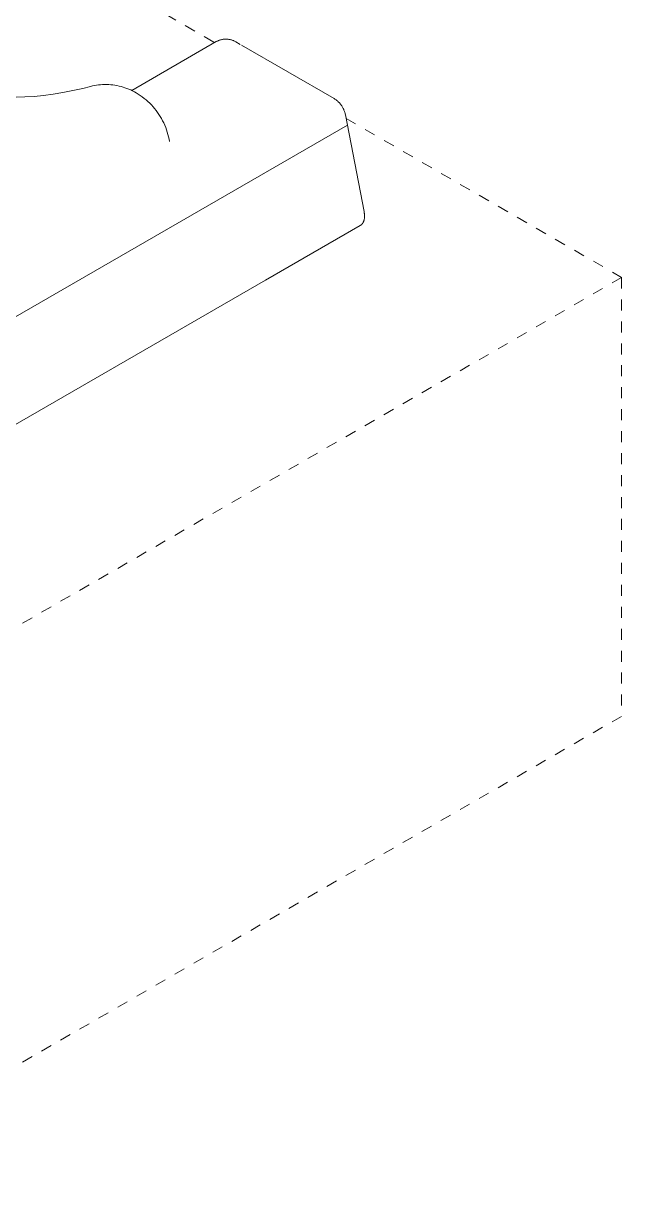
# Model space of a CAD drawing. Header units: inches. Extents: x -7 to 144, y -3 to 95.
# Drawn here: x 138.08 to 143.53, y 48.58 to 59.21 of the extents above; entities that cross this region are included whole.
import ezdxf

# ---------------------------------------------------------------- set-up
doc = ezdxf.new("R2010")
doc.units = ezdxf.units.IN
doc.linetypes.add('HIDDEN', pattern=[1.905, 1.27, -0.635])
doc.layers.add('ZANO_R', color=7, linetype='Continuous', lineweight=0)
doc.layers.add('ZANO_R_przerywana', color=250, linetype='HIDDEN', lineweight=0)

msp = doc.modelspace()

# ---------------------------------------------------------------- linework, layer by layer
at = {"layer": 'ZANO_R'}
for p, q in [((139.07099, 58.59436), (139.84116, 59.03901)), ((139.84116, 59.03901), (139.84642, 59.04188)), ((139.84642, 59.04188), (139.85177, 59.04456)), ((139.85177, 59.04456), (139.85721, 59.04706)), ((139.85721, 59.04706), (139.86273, 59.04938)), ((139.86273, 59.04938), (139.86833, 59.0515)), ((139.86833, 59.0515), (139.874, 59.05344)), ((139.874, 59.05344), (139.87973, 59.05518)), ((139.87973, 59.05518), (139.88551, 59.05672)), ((139.88551, 59.05672), (139.89135, 59.05807)), ((139.89135, 59.05807), (139.89723, 59.05922)), ((139.89723, 59.05922), (139.90314, 59.06017)), ((139.90314, 59.06017), (139.90908, 59.06091)), ((139.90908, 59.06091), (139.91504, 59.06146)), ((139.91504, 59.06146), (139.92102, 59.0618)), ((139.92102, 59.0618), (139.92701, 59.06194)), ((139.92701, 59.06194), (139.933, 59.06187)), ((139.933, 59.06187), (139.93898, 59.0616)), ((139.93898, 59.0616), (139.94495, 59.06113)), ((139.94495, 59.06113), (139.9509, 59.06045)), ((139.9509, 59.06045), (139.95682, 59.05958)), ((139.95682, 59.05958), (139.96271, 59.0585)), ((139.96271, 59.0585), (139.96856, 59.05722)), ((139.96856, 59.05722), (139.97437, 59.05575)), ((139.97437, 59.05575), (139.98012, 59.05407)), ((139.98012, 59.05407), (139.98581, 59.05221)), ((139.98581, 59.05221), (139.99143, 59.05015)), ((139.99143, 59.05015), (139.99698, 59.0479)), ((139.99698, 59.0479), (140.00245, 59.04546)), ((140.00245, 59.04546), (140.00784, 59.04284)), ((140.00784, 59.04284), (140.01313, 59.04004)), ((140.01313, 59.04004), (140.01832, 59.03706)), ((140.01832, 59.03706), (140.05886, 59.01366)), ((140.07161, 59.0063), (140.9145, 58.51966)), ((138.26806, 58.54918), (138.35511, 58.56073)), ((138.35511, 58.56073), (138.44359, 58.57524)), ((138.44359, 58.57524), (138.53373, 58.59278)), ((138.53373, 58.59278), (138.62517, 58.61334)), ((138.62517, 58.61334), (138.69479, 58.63082)), ((138.69479, 58.63082), (138.71308, 58.63521)), ((138.71308, 58.63521), (138.73151, 58.63898)), ((138.73151, 58.63898), (138.75006, 58.64211)), ((138.75006, 58.64211), (138.7687, 58.64462)), ((138.7687, 58.64462), (138.78742, 58.64649)), ((138.78742, 58.64649), (138.80618, 58.64772)), ((138.80618, 58.64772), (138.82498, 58.64831)), ((138.82498, 58.64831), (138.84379, 58.64826)), ((138.84379, 58.64826), (138.86259, 58.64758)), ((138.86259, 58.64758), (138.88135, 58.64625)), ((138.88135, 58.64625), (138.90006, 58.64429)), ((138.90006, 58.64429), (138.91869, 58.64169)), ((138.91869, 58.64169), (138.93722, 58.63847)), ((138.93722, 58.63847), (138.95563, 58.63461)), ((138.95563, 58.63461), (138.9739, 58.63013)), ((138.9739, 58.63013), (138.992, 58.62503)), ((138.992, 58.62503), (139.00992, 58.61932)), ((139.00992, 58.61932), (139.02764, 58.613)), ((139.02764, 58.613), (139.04513, 58.60609)), ((139.04513, 58.60609), (139.06238, 58.59858)), ((139.06238, 58.59858), (139.07936, 58.59049)), ((139.07936, 58.59049), (139.09605, 58.58183)), ((139.09605, 58.58183), (139.11245, 58.5726)), ((139.11245, 58.5726), (139.13133, 58.56096)), ((139.13133, 58.56096), (139.1498, 58.54866)), ((138.01838, 58.53193), (138.09922, 58.53483)), ((138.09922, 58.53483), (138.18376, 58.54065)), ((138.18376, 58.54065), (138.26806, 58.54918)), ((139.1498, 58.54866), (139.16783, 58.53573)), ((139.16783, 58.53573), (139.1854, 58.52218)), ((139.1854, 58.52218), (139.20249, 58.50802)), ((139.20249, 58.50802), (139.21907, 58.49328)), ((139.21907, 58.49328), (139.23513, 58.47797)), ((139.23513, 58.47797), (139.25064, 58.4621)), ((139.25064, 58.4621), (139.26559, 58.44571)), ((139.26559, 58.44571), (139.27997, 58.42881)), ((140.9145, 58.51966), (140.92077, 58.51577)), ((140.92077, 58.51577), (140.92691, 58.51167)), ((140.92691, 58.51167), (140.9329, 58.50737)), ((140.9329, 58.50737), (140.93875, 58.50287)), ((140.93875, 58.50287), (140.94445, 58.49818)), ((140.94445, 58.49818), (140.94998, 58.49329)), ((140.94998, 58.49329), (140.95534, 58.48823)), ((140.95534, 58.48823), (140.96054, 58.48298)), ((140.96054, 58.48298), (140.96555, 58.47757)), ((140.96555, 58.47757), (140.97038, 58.47198)), ((140.97038, 58.47198), (140.97501, 58.46624)), ((140.97501, 58.46624), (140.97945, 58.46035)), ((140.97945, 58.46035), (140.9837, 58.45431)), ((140.9837, 58.45431), (140.98773, 58.44813)), ((140.98773, 58.44813), (140.99156, 58.44182)), ((139.27997, 58.42881), (139.29374, 58.41141)), ((139.29374, 58.41141), (139.3069, 58.39355)), ((139.3069, 58.39355), (139.31943, 58.37523)), ((139.31943, 58.37523), (139.33131, 58.3565)), ((139.33131, 58.3565), (139.34254, 58.33736)), ((139.34254, 58.33736), (139.35309, 58.31784)), ((140.99156, 58.44182), (140.99517, 58.43539)), ((140.99517, 58.43539), (140.99856, 58.42883)), ((140.99856, 58.42883), (141.00173, 58.42217)), ((141.00173, 58.42217), (141.00467, 58.4154)), ((141.00467, 58.4154), (141.00739, 58.40854)), ((141.00739, 58.40854), (141.00987, 58.40159)), ((141.00987, 58.40159), (141.01212, 58.39456)), ((141.01212, 58.39456), (141.01413, 58.38746)), ((141.01413, 58.38746), (141.0159, 58.3803)), ((141.0159, 58.3803), (141.01743, 58.37308)), ((141.01743, 58.37308), (141.18728, 57.49052)), ((131.86113, 52.98239), (141.03549, 58.27922)), ((139.35309, 58.31784), (139.36295, 58.29796)), ((139.36295, 58.29796), (139.37211, 58.27775)), ((139.37211, 58.27775), (139.38057, 58.25724)), ((139.38057, 58.25724), (139.3883, 58.23644)), ((139.3883, 58.23644), (139.39531, 58.21539)), ((139.39531, 58.21539), (139.40158, 58.1941)), ((139.40158, 58.1941), (139.4071, 58.17261)), ((139.4071, 58.17261), (139.41187, 58.15094)), ((139.41187, 58.15094), (139.41588, 58.12912)), ((141.18743, 57.48974), (141.18728, 57.49052)), ((141.18897, 57.48076), (141.18743, 57.48974)), ((141.17211, 57.38063), (141.17299, 57.38177)), ((141.17299, 57.38177), (141.17385, 57.38293)), ((141.17385, 57.38293), (141.17468, 57.38411)), ((141.17468, 57.38411), (141.17549, 57.3853)), ((141.17549, 57.3853), (141.17628, 57.38652)), ((141.17628, 57.38652), (141.17705, 57.38775)), ((141.17705, 57.38775), (141.17779, 57.389)), ((141.17779, 57.389), (141.17852, 57.39026)), ((141.17852, 57.39026), (141.17922, 57.39154)), ((141.17922, 57.39154), (141.1799, 57.39283)), ((141.1799, 57.39283), (141.18056, 57.39414)), ((141.18056, 57.39414), (141.18182, 57.39679)), ((141.18182, 57.39679), (141.18248, 57.39831)), ((141.18248, 57.39831), (141.18312, 57.39983)), ((141.18312, 57.39983), (141.18374, 57.40138)), ((141.18374, 57.40138), (141.18433, 57.40293)), ((141.18433, 57.40293), (141.18543, 57.40609)), ((141.18543, 57.40609), (141.18643, 57.4093)), ((141.18643, 57.4093), (141.18733, 57.41255)), ((141.18733, 57.41255), (141.18814, 57.41586)), ((141.18814, 57.41586), (141.18886, 57.4192)), ((141.18886, 57.4192), (141.18949, 57.42257)), ((141.18962, 57.47627), (141.18897, 57.48076)), ((141.18949, 57.42257), (141.19009, 57.42639)), ((141.19018, 57.4718), (141.18962, 57.47627)), ((141.19009, 57.42639), (141.19058, 57.43025)), ((141.19065, 57.46733), (141.19018, 57.4718)), ((141.19058, 57.43025), (141.19097, 57.43414)), ((141.19102, 57.46287), (141.19065, 57.46733)), ((141.19097, 57.43414), (141.19126, 57.43807)), ((141.1913, 57.45842), (141.19102, 57.46287)), ((141.19126, 57.43807), (141.19146, 57.44201)), ((141.19149, 57.45399), (141.1913, 57.45842)), ((141.19146, 57.44201), (141.19156, 57.44599)), ((141.19157, 57.44998), (141.19149, 57.45399)), ((141.19156, 57.44599), (141.19157, 57.44998)), ((140.29024, 56.86593), (141.15325, 57.36419)), ((141.15325, 57.36419), (141.15437, 57.36485)), ((141.15437, 57.36485), (141.15548, 57.36554)), ((141.15548, 57.36554), (141.15658, 57.36625)), ((141.15658, 57.36625), (141.15766, 57.36698)), ((141.15766, 57.36698), (141.15873, 57.36773)), ((141.15873, 57.36773), (141.15978, 57.36851)), ((141.15978, 57.36851), (141.16081, 57.3693)), ((141.16081, 57.3693), (141.16183, 57.37012)), ((141.16183, 57.37012), (141.16283, 57.37095)), ((141.16283, 57.37095), (141.16381, 57.3718)), ((141.16381, 57.3718), (141.16478, 57.37268)), ((141.16478, 57.37268), (141.16573, 57.37357)), ((141.16573, 57.37357), (141.16666, 57.37448)), ((141.16666, 57.37448), (141.16757, 57.37541)), ((141.16757, 57.37541), (141.16847, 57.37636)), ((141.16847, 57.37636), (141.16935, 57.37732)), ((141.16935, 57.37732), (141.17029, 57.37841)), ((141.17029, 57.37841), (141.17121, 57.37951)), ((141.17121, 57.37951), (141.17211, 57.38063)), ((133.43433, 52.90766), (140.29024, 56.86593))]:
    msp.add_line(p, q, dxfattribs=at)
at = {"layer": 'ZANO_R_przerywana', "ltscale": 0.05}
for p, q in [((136.0945, 61.18493), (139.82625, 59.03041)), ((141.02401, 58.33888), (143.53347, 56.89004)), ((143.53347, 56.89004), (124.04627, 45.6391)), ((143.53347, 56.89004), (143.53347, 52.89209)), ((143.53347, 52.89209), (124.04627, 41.64115))]:
    msp.add_line(p, q, dxfattribs=at)

doc.saveas('drawing.dxf')
